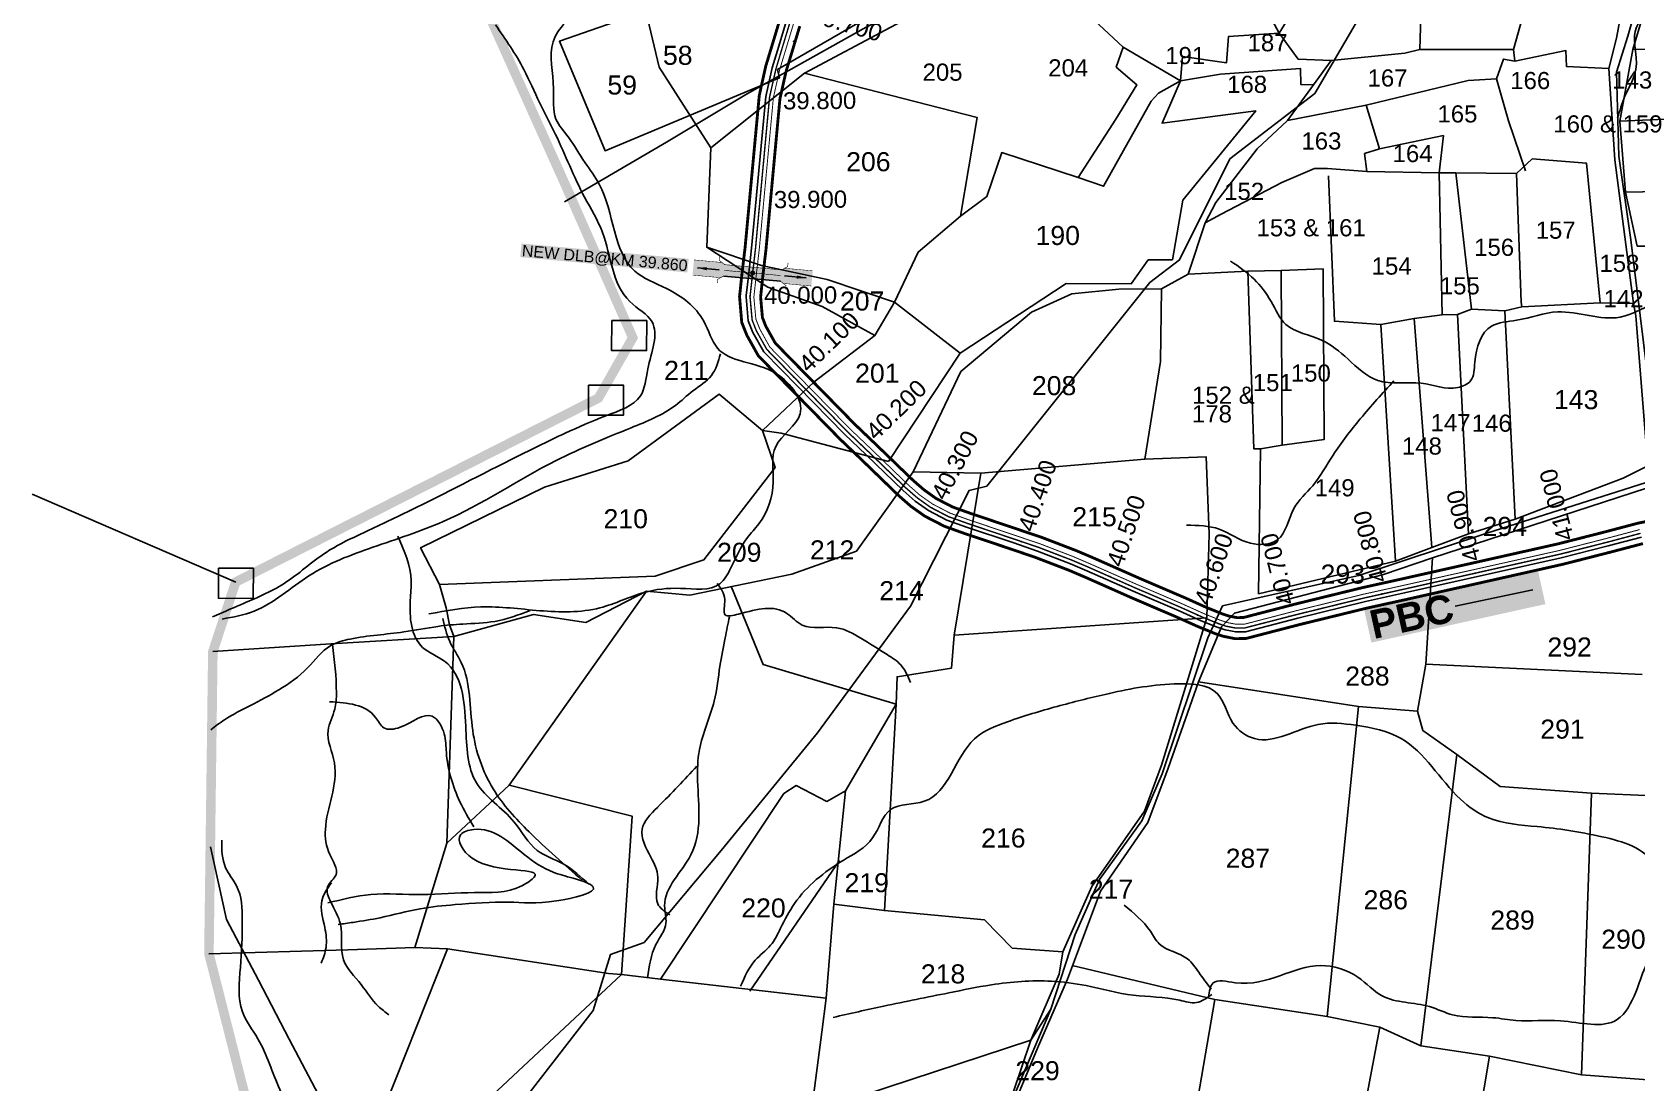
# Model space of a CAD drawing. Header units: inches. Extents: x 200003 to 248779, y 1594258 to 1607376.
# Drawn here: x 203507 to 205191, y 1597214 to 1598317 of the extents above; entities that cross this region are included whole.
import ezdxf
from ezdxf.enums import TextEntityAlignment as Align

# ---------------------------------------------------------------- set-up
doc = ezdxf.new("R2010")
doc.units = ezdxf.units.IN
doc.header["$LTSCALE"] = 15
doc.header["$MEASUREMENT"] = 0
for name, pattern in [('ACAD_ISO02W100', [15, 12, -3]), ('DASHED2', [0.375, 0.25, -0.125]), ('HIDDEN2', [0.1875, 0.125, -0.0625])]:
    doc.linetypes.add(name, pattern=pattern)
for name, color, linetype in [('BOUNDRY STONES', 240, 'Continuous'), ('CANAL1', 7, 'Continuous'), ('CSMark', 72, 'Continuous'), ('PAPER SIZE', 5, 'Continuous'), ('PLOTS', 7, 'Continuous'), ('PLOTS NO', 7, 'Continuous'), ('ROADS', 1, 'Continuous'), ('STREAMS', 4, 'Continuous'), ('STRUCTURE', 5, 'Continuous'), ('text2', 7, 'Continuous'), ('VILLAGE BOUNDRY', 5, 'Continuous')]:
    doc.layers.add(name, color=color, linetype=linetype)
doc.styles.get("Standard").update_dxf_attribs({"font": 'arial.ttf'})
doc.dimstyles.get("Standard").update_dxf_attribs({"dimtxt": 0.18, "dimasz": 0.18, "dimexe": 0.18, "dimexo": 0.0625, "dimgap": 0.09, "dimtad": 0, "dimtih": 1, "dimtoh": 1, "dimdec": 4, "dimzin": 0, "dimdsep": 46, "dimtxsty": 'Standard', "dimcen": 0.09, "dimadec": 0, "dimazin": 0, "dimtfac": 1, "dimtdec": 4, "dimtofl": 0, "dimtmove": 0, "dimatfit": 3, "dimfxl": 1, "dimtolj": 1, "dimtzin": 0, "dimarcsym": 0})

# ---------------------------------------------------------------- blocks, each defined once
blk = doc.blocks.new('DLB')
at = {"layer": 'STRUCTURE'}
h = blk.add_hatch(dxfattribs=at)
h.set_pattern_fill('DOTS', color=6, scale=20, angle=320.37224793, style=0)
h.paths.add_polyline_path([(769699.5, 1706950), (769699.5, 1706934), (769729.1, 1706934), (769732.1, 1706936), (769792.1, 1706936), (769795.1, 1706934), (769824.7, 1706934), (769824.7, 1706950), (769795.1, 1706950), (769792.1, 1706948), (769732.1, 1706948), (769729.1, 1706950)])
at = {"layer": 'STRUCTURE', "color": 6, "const_width": 0.628}
for points in [[(769726.1, 1706956), (769726.1, 1706952), (769732.1, 1706948), (769792.1, 1706948), (769798.1, 1706952), (769798.1, 1706956)], [(769726.1, 1706928), (769726.1, 1706932), (769732.1, 1706936), (769792.1, 1706936), (769798.1, 1706932), (769798.1, 1706928)], [(769732.1, 1706942), (769792.1, 1706942)]]:
    blk.add_lwpolyline(points, dxfattribs=at)
at = {"layer": 'STRUCTURE', "color": 6, "linetype": 'ACAD_ISO02W100', "ltscale": 0.5, "const_width": 0.5}
for points in [[(769699.5, 1706950), (769729.1, 1706950)], [(769795.1, 1706950), (769824.7, 1706950)], [(769699.5, 1706934), (769729.1, 1706934)], [(769795.1, 1706934), (769824.7, 1706934)]]:
    blk.add_lwpolyline(points, dxfattribs=at)
at = {"layer": 'STRUCTURE', "color": 6}
blk.add_lwpolyline([(769732.1, 1706936), (769792.1, 1706936)], dxfattribs=at)
blk.add_lwpolyline([(769732.1, 1706936), (769792.1, 1706936)], dxfattribs=at)
at = {"layer": 'STRUCTURE', "color": 0}
blk.add_circle((769762.1, 1706942), 1.8, dxfattribs=at)
for points in [[(769703.8, 1706942), (769726.7, 1706942)], [(769818.6, 1706942), (769795.7, 1706942)]]:
    blk.add_leader(points, dimstyle='Standard', override={"dimasz": 10, "dimgap": 0.09, "dimtad": 0}, dxfattribs=at)
blk = doc.blocks.new('PBC')
at = {"layer": 'STRUCTURE', "color": 5, "insert": (13.6, 8.7), "char_height": 30, "width": 181.057, "attachment_point": 1, "rotation": 325.6347, "bg_fill": 1, "box_fill_scale": 1.1, "bg_fill_color": 7, "bg_fill_true_color": 16777215, "bg_fill_transparency": 0}
blk.add_mtext('{\\fArial|b1|i0|c0|p34;\\C256;PBC}', dxfattribs=at)
at = {"layer": 'PAPER SIZE'}
blk.add_leader([(148.6, -102.5), (80.6, -54.7)], dimstyle='Standard', override={"dimasz": 40, "dimgap": 0.09, "dimtad": 0, "dimtfill": 2, "dimtfillclr": 5}, dxfattribs=at)

msp = doc.modelspace()

# ---------------------------------------------------------------- linework, layer by layer
at = {"color": 3}
for p in [(204306, 1598307, 4), (204280.3, 1598244), (204263, 1598064), (204260.3, 1598039.8)]:
    msp.add_point(p, dxfattribs=at)
at = {"layer": 'BOUNDRY STONES'}
for points in [[(204115, 1598014.1), (204151.7, 1598014), (204151.6, 1597982.4), (204114.9, 1597982.5)], [(204090.6, 1597946.2), (204127.2, 1597946.2), (204127.2, 1597914.6), (204090.5, 1597914.6)], [(203702.2, 1597754.1), (203738.9, 1597754), (203738.8, 1597722.4), (203702.2, 1597722.5)]]:
    msp.add_lwpolyline(points, close=True, dxfattribs=at)
at = {"layer": 'CANAL1', "color": 200, "const_width": 3}
for points in [[(204292, 1598331.6), (204283.7, 1598304.1), (204276.7, 1598281), (204269.9, 1598250.3), (204255, 1598090.5), (204251.5, 1598061.3), (204249.4, 1598041), (204249.2, 1598038.9), (204251.5, 1598012), (204256.9, 1597998.5), (204268.9, 1597977), (204305.2, 1597940), (204354.6, 1597889.6), (204377.3, 1597867.9), (204416.2, 1597830.3), (204429, 1597819.1), (204443.8, 1597808.6), (204464.2, 1597798.1), (204485.1, 1597790.6), (204533.7, 1597774.3), (204559.5, 1597765.5), (204594, 1597752.3), (204611.2, 1597745), (204659.7, 1597723.5), (204707.8, 1597702.9), (204731.1, 1597692.5), (204748.3, 1597685.5), (204757, 1597682.6), (204769.4, 1597680.1), (204781.1, 1597680.4), (204837, 1597694.9), (204907.7, 1597712.2), (204948.7, 1597721.2), (205113.4, 1597758.2), (205162.8, 1597770.8), (205197.4, 1597779.9)], [(204312.4, 1598323), (204304.8, 1598297.8), (204298, 1598275.4), (204291.6, 1598246.9), (204276.9, 1598088.2), (204273.4, 1598058.9), (204271.3, 1598038.7), (204273.2, 1598017.1), (204276.8, 1598008), (204286.7, 1597990.3), (204320.9, 1597955.4), (204370, 1597905.3), (204392.5, 1597883.8), (204431.1, 1597846.5), (204442.7, 1597836.4), (204455.3, 1597827.4), (204472.9, 1597818.3), (204492.3, 1597811.4), (204540.7, 1597795.1), (204567, 1597786.2), (204602.2, 1597772.7), (204619.9, 1597765.2), (204668.5, 1597743.7), (204716.6, 1597723.1), (204739.7, 1597712.7), (204755.9, 1597706.2), (204762.6, 1597703.9), (204771.3, 1597702.2), (204778.1, 1597702.3), (204831.6, 1597716.2), (204902.7, 1597733.6), (204943.9, 1597742.7), (205108.2, 1597779.6), (205157.3, 1597792.1), (205192.5, 1597801.4), (205211.9, 1597805.3)]]:
    msp.add_lwpolyline(points, dxfattribs=at)
at = {"layer": 'CANAL1', "color": 5, "ltscale": 4}
msp.add_lwpolyline([(204298.4, 1598328.8), (204290.4, 1598302.1), (204283.5, 1598279.2), (204276.8, 1598249.2), (204261.9, 1598089.8), (204258.5, 1598060.5), (204256.3, 1598040.2), (204256.2, 1598038.9), (204258.4, 1598013.6), (204263.2, 1598001.6), (204274.6, 1597981.2), (204310.2, 1597944.9), (204359.5, 1597894.6), (204382.2, 1597873), (204421, 1597835.5), (204433.4, 1597824.6), (204447.5, 1597814.6), (204466.9, 1597804.5), (204487.4, 1597797.3), (204535.9, 1597780.9), (204561.9, 1597772.1), (204596.6, 1597758.8), (204613.9, 1597751.4), (204662.5, 1597729.9), (204710.6, 1597709.4), (204733.8, 1597698.9), (204750.7, 1597692.1), (204758.8, 1597689.3), (204770, 1597687.2), (204780.2, 1597687.4), (204835.3, 1597701.7), (204906.1, 1597719), (204947.2, 1597728.1), (205111.7, 1597765), (205161.1, 1597777.5), (205195.9, 1597786.8)], dxfattribs=at)
at = {"layer": 'CANAL1', "color": 1, "linetype": 'HIDDEN2', "ltscale": 4}
msp.add_lwpolyline([(204302.2, 1598327.3, 1.5, 1.5, 0), (204294.2, 1598300.9, 1.5, 1.5, 0), (204287.4, 1598278.2, 1.5, 1.5, 0), (204280.7, 1598248.6, 1.5, 1.5, 0), (204265.9, 1598089.4, 1.5, 1.5, 0), (204262.5, 1598060.1, 1.5, 1.5, 0), (204260.3, 1598039.8, 1.5, 1.5, 0), (204260.2, 1598038.8, 1.5, 1.5, 0), (204262.4, 1598014.5, 1.5, 1.5, 0), (204266.8, 1598003.3, 1.5, 1.5, 0), (204277.8, 1597983.7, 1.5, 1.5, 0), (204313, 1597947.7, 1.5, 1.5, 0), (204362.3, 1597897.5, 1.5, 1.5, 0), (204384.9, 1597875.9, 1.5, 1.5, 0), (204423.7, 1597838.4, 1.5, 1.5, 0), (204435.9, 1597827.8, 1.5, 1.5, 0), (204449.6, 1597818, 1.5, 1.5, 0), (204468.5, 1597808.2, 1.5, 1.5, 0), (204488.7, 1597801, 1.5, 1.5, 0), (204537.2, 1597784.7, 1.5, 1.5, 0), (204563.2, 1597775.9, 1.5, 1.5, 0), (204598.1, 1597762.5, 1.5, 1.5, 0), (204615.5, 1597755.1, 1.5, 1.5, 0), (204664.1, 1597733.6, 1.5, 1.5, 0), (204712.2, 1597713, 1.5, 1.5, 0), (204735.4, 1597702.6, 1.5, 1.5, 0), (204752.1, 1597695.8, 1.5, 1.5, 0), (204759.8, 1597693.2, 1.5, 1.5, 0), (204770.4, 1597691.2, 1.5, 1.5, 0), (204779.6, 1597691.4, 1.5, 1.5, 0), (204834.3, 1597705.5, 1.5, 1.5, 0), (204905.2, 1597722.9, 1.5, 1.5, 0), (204946.3, 1597732, 1.5, 1.5, 0), (205110.8, 1597768.9, 1.5, 1.5, 0), (205160.1, 1597781.4, 1.5, 1.5, 0), (205195, 1597790.7, 1.5, 1.5, 0)], format="xyseb", dxfattribs=at)
at = {"layer": 'CANAL1', "color": 5, "ltscale": 4, "const_width": 1}
msp.add_lwpolyline([(204305.9, 1598325.7), (204298.1, 1598299.8), (204291.3, 1598277.2), (204284.7, 1598248), (204269.9, 1598089), (204266.5, 1598059.7), (204264.3, 1598039.4), (204264.2, 1598038.8), (204266.3, 1598015.5), (204270.5, 1598005), (204281, 1597986.1), (204315.9, 1597950.5), (204365.1, 1597900.3), (204387.7, 1597878.8), (204426.4, 1597841.4), (204438.3, 1597830.9), (204451.7, 1597821.5), (204470.1, 1597811.9), (204490, 1597804.8), (204538.5, 1597788.5), (204564.6, 1597779.7), (204599.6, 1597766.2), (204617.1, 1597758.7), (204665.7, 1597737.3), (204713.8, 1597716.7), (204736.9, 1597706.3), (204753.5, 1597699.6), (204760.8, 1597697.1), (204770.7, 1597695.2), (204779.1, 1597695.3), (204833.3, 1597709.4), (204904.3, 1597726.8), (204945.4, 1597735.9), (205109.9, 1597772.7), (205159.1, 1597785.3), (205194, 1597794.6)], dxfattribs=at)
at = {"layer": 'PLOTS'}
for points in [[(205798.2, 1598196.7), (205786.3, 1598188.2), (205693.4, 1598126), (205688.7, 1598135.5), (205686.6, 1598177.7), (205664.6, 1598180.3), (205396, 1598181.7), (205391.9, 1598153.1), (205389.2, 1598092), (205191.5, 1598092.1), (205179.3, 1598148.8), (205173.2, 1598223.4), (205187, 1598298.4), (205211.9, 1598383.6), (205234.2, 1598461.1), (205279.8, 1598527.6), (205302, 1598542.7), (205512.7, 1598530)], [(205154.2, 1598522.3), (205171.9, 1598508.8), (205178.2, 1598472.9), (205190.8, 1598424.5), (205169.6, 1598310.4), (205161.6, 1598278.6), (205167.8, 1598182.7), (205187.5, 1598032)], [(204412, 1598033.3), (204480.6, 1597979.7), (204592.1, 1598052.8), (204660.4, 1598052.7), (204678.2, 1598077.9), (204703.5, 1598077.8), (204714.4, 1598140.2), (204791.1, 1598234.2), (204692.8, 1598221.1), (204711.9, 1598265.6), (204754.1, 1598272.5), (204837.9, 1598278.6), (204838.2, 1598261.9), (204851.6, 1598261.5), (204870.2, 1598287), (204947.4, 1598294.7), (204963.4, 1598298.4), (205061.7, 1598298.5), (205079.6, 1598362.6), (205076.7, 1598392.6), (204965.9, 1598393.3), (204970.2, 1598479.1)], [(204870.2, 1598287), (204835.5, 1598288.4), (204815.5, 1598315.5), (204836, 1598348.5), (204827.6, 1598397.4), (204814.7, 1598415.6), (204790.9, 1598406.4), (204773.1, 1598385.7), (204772.6, 1598351.6), (204796.7, 1598351.1), (204815.5, 1598315.5)], [(204317.2, 1598273.7), (204498.6, 1598370.4), (204565.3, 1598391.4), (204570.5, 1598394.4), (204595.4, 1598391), (204595.6, 1598346), (204601.2, 1598348)], [(204965.9, 1598393.3), (204965.5, 1598367.8), (204963.4, 1598298.4)], [(203696.3, 1597666.5), (203820.1, 1597674.8), (203949.2, 1597682.5), (203944.7, 1597694.5), (203941.2, 1597712.5), (203934.3, 1597737), (203914.4, 1597775.5), (204044.3, 1597839.3), (204132.2, 1597866.7), (204227.8, 1597936.7), (204273.4, 1597898.5), (204327.4, 1597949.7), (204391.3, 1597998.2), (204412, 1598033.3), (204436.7, 1598085.9), (204481.1, 1598123.6), (204508.8, 1598144.1), (204524.4, 1598190.3), (204604.7, 1598164), (204631.3, 1598154.9), (204681.2, 1598244.1), (204688.8, 1598252.6), (204711.9, 1598265.6), (204651.7, 1598300.9), (204601.2, 1598348)], [(204412, 1598033.3), (204341.2, 1598057.2), (204272.2, 1598071.7), (204214.8, 1598091), (204219.1, 1598195.3), (204164.8, 1598279.8), (204150.8, 1598338.6), (204060.1, 1598307.1), (204108.1, 1598192.3), (204291.2, 1598268.9), (204289.1, 1598277.4), (204385, 1598332.9)], [(204711.9, 1598265.6), (204714.3, 1598291.2), (204760.5, 1598284.6), (204762.4, 1598312), (204815.5, 1598315.5)], [(204651.7, 1598300.9), (204644.6, 1598280.1), (204666.1, 1598261.5), (204644.1, 1598225.4), (204604.7, 1598164)], [(204906.8, 1598240.2), (205014, 1598265.8), (205043.9, 1598267.6), (205051.1, 1598288.5), (205063.1, 1598286.2), (205061.7, 1598298.5)], [(205402.9, 1598299.3), (205187, 1598298.4)], [(205063.1, 1598286.2), (205116.6, 1598297.3), (205117.4, 1598280.6), (205161.6, 1598278.6)], [(204481.1, 1598123.6), (204498.6, 1598227.2), (204317.2, 1598273.7), (204219.1, 1598195.3)], [(205043.9, 1598267.6), (205056.3, 1598223.5), (205074.3, 1598171.2)], [(204738, 1598116.4), (204749.3, 1598138), (204792.5, 1598194.4), (204824.4, 1598224), (204851.6, 1598261.5)], [(204824.4, 1598224), (204906.8, 1598240.2), (204921.1, 1598194.1)], [(205173.2, 1598223.4), (205396.1, 1598233.1)], [(204983.5, 1598169.2), (204988.1, 1598208.1), (204921.1, 1598194.1), (204905.3, 1598189.2), (204907.5, 1598170.5), (204983.5, 1598169.2)], [(205152.4, 1598032.6), (205138.2, 1598179.3), (205081.3, 1598183.6), (205064.8, 1598168.3), (205069.7, 1598033.2), (205070.3, 1598028.5)], [(204907.5, 1598170.5), (204866.2, 1598173.7), (204852.7, 1598173.7), (204818.3, 1598158.8), (204754.9, 1598125.7), (204738, 1598116.4), (204720, 1598062.6)], [(204793.9, 1597727.3), (204937.7, 1597761.3), (204975.8, 1597775.7), (205014.4, 1597790), (205063.2, 1597805.5), (205176.7, 1597848.7), (205202.6, 1597861.5), (205190.1, 1598019), (205187.5, 1598032), (205152.4, 1598032.6), (205070.3, 1598028.5), (205052.4, 1598024.2), (205017.4, 1598025.9), (205002.8, 1598020.5), (204986.6, 1598020), (204957.4, 1598016.3), (204922.3, 1598009.9), (204873.7, 1598013.3), (204867.4, 1598165.8)], [(204986.6, 1598020), (204983.5, 1598169.2), (205001.1, 1598169.2)], [(205064.8, 1598168.3), (205001.1, 1598169.2), (205017.4, 1598025.9)], [(205391.9, 1598153.1), (205179.3, 1598148.8)], [(204214.8, 1598091), (204279, 1598049.2), (204335.8, 1598028.7), (204391.3, 1597998.2)], [(204535.9, 1597202.8), (204555, 1597258.8), (204584.8, 1597328), (204588.6, 1597351.3), (204618.9, 1597419.9), (204674.2, 1597499.2), (204692.1, 1597547.3), (204739.8, 1597701.9), (204742.3, 1597790.2), (204739.1, 1597870.8), (204674.5, 1597868.4), (204690.9, 1597971.1), (204692, 1598047.4), (204720, 1598062.6), (204782.8, 1598065.9), (204817.6, 1598066.6), (204861.8, 1598068.2), (204863, 1597889.2), (204818.9, 1597883.3), (204796, 1597879.2), (204793.9, 1597727.3)], [(204796, 1597879.2), (204789, 1597879.5), (204782.8, 1598065.9)], [(204817.6, 1598066.6), (204818.9, 1597883.3)], [(203949.2, 1597682.5), (204032.8, 1597705.4), (204087.8, 1597697), (204151.5, 1597730), (204197.1, 1597725.8), (204304, 1597747.7), (204371.9, 1597772.1), (204431.5, 1597855.1), (204481.3, 1597960.4), (204555.6, 1598022.9), (204598.1, 1598041.9), (204647.2, 1598046.9), (204692, 1598047.4)], [(204975.8, 1597775.7), (204957.4, 1598016.3)], [(205002.8, 1598020.5), (205014.4, 1597790)], [(205063.2, 1597805.5), (205052.4, 1598024.2)], [(204922.3, 1598009.9), (204937.7, 1597761.3)], [(204405.4, 1597866.1), (204480.6, 1597979.7)], [(203934.3, 1597737), (204160.7, 1597745.6), (204211.7, 1597762.9), (204286.7, 1597859.7), (204273.4, 1597898.5)], [(204273.4, 1597898.5), (204292.9, 1597895.8), (204405.4, 1597866.1)], [(204431.5, 1597855.1), (204502.6, 1597854), (204674.5, 1597868.4)], [(204502.6, 1597854), (204474.6, 1597683.9), (204739.8, 1597701.9)], [(204515.6, 1597139.3), (204562, 1597250.3), (204593.6, 1597322.9), (204628, 1597415.1), (204677.7, 1597487.3), (204699, 1597544.1), (204731.1, 1597634.9), (204755.2, 1597692.4), (204768.7, 1597706.8), (204925.2, 1597747.4), (204976.6, 1597764.8), (205201.1, 1597838.1)], [(204898.9, 1597608.9), (204960.8, 1597603.9), (204969.5, 1597653.2), (204976.6, 1597764.8)], [(204007.3, 1597526.2), (204151.5, 1597730)], [(204240.7, 1597734.1), (204274.1, 1597653), (204413.5, 1597611.3)], [(203908.5, 1597356), (203941.8, 1597465.6), (203949.2, 1597682.5)], [(204474.6, 1597683.9), (204471.5, 1597649), (204414.6, 1597640.2), (204413.5, 1597611.3), (204401.2, 1597394.8), (204506.2, 1597385.2), (204535.5, 1597355.3), (204588.6, 1597351.3)], [(204969.5, 1597653.2), (205196.7, 1597642.6)], [(204866, 1597283.6), (204898.9, 1597608.9), (204731.1, 1597634.9)], [(204166.3, 1597322.8), (204295.7, 1597517.6), (204308.6, 1597525.9), (204340.8, 1597509.3), (204360.4, 1597520.5), (204413.5, 1597611.3)], [(204960.8, 1597603.9), (204966.3, 1597583.9), (205002, 1597558.4), (205047.5, 1597524.9), (205143.4, 1597518), (205209, 1597515.3)], [(204964.3, 1597252.9), (205002, 1597558.4)], [(203941.8, 1597465.6), (204007.3, 1597526.2)], [(204007.3, 1597526.2), (204136.4, 1597493.9), (204125.3, 1597327.7)], [(204360.4, 1597520.5), (204348.3, 1597401.6)], [(205143.4, 1597518), (205133, 1597222.2), (205235, 1597214.6)], [(204259.9, 1597310.2), (204354.2, 1597447.2)], [(204401.2, 1597394.8), (204348.3, 1597401.6), (204340.2, 1597302.9), (204335.4, 1597267.2), (204322.2, 1597165.7), (204318.2, 1597128.9), (204273.5, 1597123.9), (204268.6, 1597050.6), (204272.5, 1597026.3), (204286.7, 1596924.5), (204385.2, 1596908.2), (204388.6, 1596904.6), (204429.4, 1596887.1), (204456.6, 1597017.8)], [(203692.2, 1597349.4), (203838.1, 1597353.7), (203908.5, 1597356), (203942.7, 1597354.5), (204111.6, 1597328.8), (204125.3, 1597327.7), (204166.3, 1597322.8), (204340.2, 1597302.9)], [(204272.5, 1597026.3), (204227.7, 1597028.7), (204165.7, 1597032), (204047.1, 1597037.8), (203986.3, 1597040), (203928.4, 1597040.5), (203951.3, 1597135.9), (203877.6, 1597190.7), (203942.7, 1597354.5)], [(203951.3, 1597135.9), (203984.2, 1597195.6), (204125.3, 1597327.7)], [(204866, 1597283.6), (204748, 1597301.4), (204598.2, 1597337)], [(204717.6, 1597104), (204730.3, 1597197.6), (204748, 1597301.4)], [(204866, 1597283.6), (204921.4, 1597272.5), (204890.5, 1597109.8)], [(205133, 1597222.2), (205036.5, 1597241.8), (204964.3, 1597252.9), (204921.4, 1597272.5)], [(205036.5, 1597241.8), (205019.5, 1597142.4), (205007.4, 1597076.6)]]:
    msp.add_lwpolyline(points, dxfattribs=at)
at = {"layer": 'ROADS'}
for points in [[(204065.3, 1598138.5), (204172.6, 1598201.4), (204256.5, 1598251.7), (204382, 1598321.8), (204568.3, 1598412.5), (204660, 1598483.8), (204688.9, 1598508.6), (204717.9, 1598517.5), (204754, 1598519.9), (204810.6, 1598503), (204842.3, 1598488.1), (204958.1, 1598489.9), (205050.6, 1598482.7), (205099.2, 1598482.9), (205159, 1598533.6), (205184.7, 1598534.9), (205183.8, 1598598.9), (205170.7, 1598636.8), (205174.7, 1598707.8), (205182.9, 1598814.1), (205177.2, 1598892.9), (205156.9, 1598999.5), (205147.4, 1599010.6), (205155.7, 1599153)], [(205184.7, 1598534.9), (205178.2, 1598517.8), (205201.1, 1598381.9), (205181.6, 1598312.6), (205169.6, 1598274.7), (205172.2, 1598186.6), (205184.9, 1598098.6), (205201.2, 1597965.5), (205205, 1597867.3), (205206.5, 1597791.4), (205204.4, 1597707.1), (205206.4, 1597627.6), (205215.8, 1597485.4), (205225.7, 1597372.8), (205236, 1597266.6), (205245.8, 1597105.3), (205251.1, 1596929.6), (205252.6, 1596828.8), (205232.4, 1596712.8), (205220.5, 1596607.6), (205210.9, 1596541.3), (205196, 1596467.4), (205194.9, 1596330.4), (205201.3, 1596221.2)], [(203815.4, 1596873.2), (203917.9, 1597042.7), (203995.9, 1597161.2), (204095.7, 1597289.8), (204113.7, 1597348.7), (204148.9, 1597361.4), (204229.9, 1597457.7), (204331.1, 1597581.4), (204428.7, 1597714.3), (204490.2, 1597835.8), (204508.9, 1597840.3), (204680, 1598053.8), (204711.1, 1598077.6), (204763.8, 1598183.6), (204853, 1598252.4), (204900.4, 1598333.2), (204905.6, 1598445.3), (204902.7, 1598491)], [(204100.9, 1596350.2), (204156.9, 1596455.3), (204205.6, 1596591.3), (204249.7, 1596712.5), (204359.1, 1596865.5), (204418.7, 1596961.3), (204460.5, 1597037.1), (204520.1, 1597159.3), (204576, 1597291.4), (204601.6, 1597369.5), (204627, 1597427.3), (204671.4, 1597488.9), (204692.8, 1597538.1), (204740.9, 1597681), (204756.2, 1597714.6), (204787.2, 1597721.6), (204899.1, 1597746.5), (205033.7, 1597790.8), (205208.5, 1597846.6)], [(204176.1, 1596735.2), (204122.3, 1596822.9), (204005.9, 1596954.8), (203935.3, 1597031.4), (203893.9, 1597077.6), (203841.3, 1597137.1), (203776.3, 1597259.8), (203744.2, 1597321.6), (203710.8, 1597385.5), (203693.8, 1597461.5)], [(203796.2, 1596857.1), (203954, 1597011.1), (203986.3, 1597040), (204171.2, 1597115.8), (204378.4, 1597200.5), (204555, 1597258.8), (204576, 1597291.4)]]:
    msp.add_lwpolyline(points, dxfattribs=at)
at = {"layer": 'STREAMS'}
for points in [[(206158.6, 1599218.8), (206198.7, 1599250.6), (206262.5, 1599269.2), (206315.7, 1599290.9), (206362.1, 1599333.3), (206374.1, 1599358.3), (206373.6, 1599398.9), (206330.4, 1599404), (206272.8, 1599391.7), (206184.6, 1599368.8), (206093.2, 1599357.1), (205917.6, 1599298.7), (205858.2, 1599288.2), (205761.9, 1599289.7), (205684.3, 1599261.8), (205588.5, 1599243.2), (205507.2, 1599231.6), (205414.5, 1599188), (205381.6, 1599146.7), (205345.2, 1599098.1), (205271.9, 1599062), (205203.7, 1599049), (205168.6, 1599048.5), (205114.2, 1599040.5), (205050.2, 1599060), (205001.4, 1599058.8), (204927.5, 1599025.9), (204860.5, 1598984.8), (204817.2, 1598939.3), (204802.2, 1598911.2), (204752.6, 1598856.9), (204638.4, 1598777.5), (204595.8, 1598725.1), (204548.1, 1598695.2), (204505.5, 1598643.4), (204491.6, 1598609.1), (204467.8, 1598574.7), (204455.2, 1598549.2), (204422, 1598506.1), (204392.5, 1598479.9), (204333.4, 1598426.6), (204299.6, 1598409.2), (204259.5, 1598399.3), (204224.5, 1598380.6), (204200.7, 1598383.2), (204153.1, 1598357), (204086.8, 1598340.3), (204053.5, 1598306.7), (204054, 1598257.3), (204056.5, 1598225.4), (204069.5, 1598206.6), (204087, 1598179.7), (204101.9, 1598157.2), (204139.3, 1598065.9), (204172.4, 1598047.7), (204211.7, 1598013.2), (204226, 1597985.1), (204287.9, 1597958.1), (204312.8, 1597916.1), (204287.1, 1597881.8), (204284.5, 1597844.9), (204269.4, 1597800.6), (204257.4, 1597786.2), (204239.8, 1597753.8), (204228.5, 1597737.8), (204187.2, 1597732.9), (204149, 1597728.6), (204102.7, 1597712.5), (204039.5, 1597709.5), (203977.6, 1597713.4), (203923.2, 1597706.1)], [(205513.6, 1598651.5), (205445.8, 1598634.1), (205387.2, 1598623.8), (205375.5, 1598599.8), (205365, 1598576.4), (205353.2, 1598536.1), (205335.5, 1598512.1), (205301.6, 1598488.1), (205248.8, 1598428.4), (205222, 1598396.6), (205209.5, 1598351.8), (205189.3, 1598317.3), (205190.4, 1598279.9), (205178.6, 1598249.4), (205170.8, 1598226.6)], [(203993, 1598324.3), (204022.8, 1598277.5), (204039.3, 1598242.7), (204056, 1598209.4), (204086.5, 1598143.5), (204105.4, 1598106.3), (204134.1, 1598033.9), (204157.3, 1598012.6), (204152.9, 1597963.2), (204145.2, 1597935), (204108.9, 1597914), (204066.3, 1597895.8), (204009.3, 1597868.1), (203895.5, 1597810.8), (203848.4, 1597788.5), (203815.2, 1597770.7), (203771.2, 1597738.1), (203725.4, 1597715.8), (203695.8, 1597702.9)], [(205333.4, 1598011.9), (205277.7, 1598026.7), (205215.4, 1598033.5), (205173.5, 1598017.6), (205108, 1598023.1), (205064.8, 1598014.3), (205038.5, 1598008.2), (205021, 1597970.4), (205016.5, 1597950.8), (205003.1, 1597943.7), (204964.8, 1597948.2), (204919.2, 1597951), (204887.6, 1597973.8), (204860.1, 1597993.4), (204822.7, 1598010), (204807.1, 1598034.1), (204789.4, 1598057.3), (204764.5, 1598076.5)], [(203706.1, 1597700.7), (203739.8, 1597709.1), (203797.2, 1597746.1), (203864.1, 1597776), (203938.1, 1597803.1), (204056.7, 1597867.1), (204135.3, 1597901.4), (204181.9, 1597925), (204200.3, 1597940.2), (204219.6, 1597956.3), (204229.1, 1597979.1)], [(204936.1, 1597950.9), (204900.8, 1597910.9), (204872.2, 1597872.7), (204850.8, 1597840.7), (204831.1, 1597816.7), (204813.7, 1597783.8), (204785.6, 1597780.3), (204752.7, 1597795.1), (204718.4, 1597799.2)], [(203890.6, 1597787.8), (203904.5, 1597740.9), (203903.5, 1597720.6), (203916.5, 1597671), (203939.5, 1597656.5), (203961.8, 1597588.4), (203973, 1597528.8), (204012.6, 1597487.7), (204036.9, 1597457.9), (204063.9, 1597443.8), (204091.3, 1597422.1)], [(204225.6, 1597738), (204233.7, 1597721.3), (204234.1, 1597705), (204248.1, 1597705.9), (204298.8, 1597706.7), (204315, 1597694.4), (204351.1, 1597691.6), (204376.4, 1597680.7), (204404, 1597663.5), (204418.4, 1597652.6), (204428.7, 1597634.1)], [(204029.4, 1597709.7), (203992.4, 1597698.3), (203958.8, 1597695.5), (203932.6, 1597693), (203896.8, 1597687.2), (203840.4, 1597679.7), (203820, 1597672.8), (203795.7, 1597649.4), (203765.5, 1597626.4), (203735.7, 1597609.9), (203708.6, 1597595.1), (203694.2, 1597584.4)], [(204084.1, 1597426.6), (204028.3, 1597477.3), (203990.6, 1597522.4), (203969.1, 1597583.8), (203957, 1597655.2), (203944.9, 1597677.3), (203937.8, 1597701.2)], [(204238.6, 1597703.2), (204234.1, 1597681.1), (204228.6, 1597651.3), (204222.6, 1597614.7), (204207.1, 1597563.7), (204205.2, 1597530.8), (204198.2, 1597453.3), (204170.5, 1597399.6), (204171.9, 1597381.6), (204161.4, 1597359), (204152.7, 1597324.3)], [(203821.9, 1597674.1), (203826, 1597623.3), (203824.3, 1597606.2), (203817.2, 1597583.9), (203823.9, 1597549.8), (203814.4, 1597480), (203819.1, 1597453.5), (203825.6, 1597432.4), (203816.8, 1597419.7), (203819.9, 1597404.2), (203830.2, 1597380.5), (203833.5, 1597343.2), (203852, 1597317), (203869.9, 1597294.4), (203881.2, 1597285.4)], [(204250.3, 1597315.4), (204265.7, 1597342.7), (204281.7, 1597358.3), (204292.3, 1597376.3), (204306.9, 1597402.1), (204358, 1597447.4), (204388.9, 1597471), (204407.8, 1597500.8), (204443.1, 1597509.5), (204495.8, 1597575), (204530.3, 1597592.9), (204582.5, 1597609), (204633, 1597621.7), (204705.4, 1597632.6), (204750.9, 1597622.3), (204767.1, 1597591.5), (204789.8, 1597575.2), (204856.5, 1597590.1), (204896.1, 1597589.2), (204943.6, 1597575.4), (205006, 1597511.6), (205035.3, 1597492.1), (205086.5, 1597482.9), (205154.3, 1597472.2), (205207.3, 1597442.7), (205214.4, 1597406.7), (205227.2, 1597392.1), (205237.7, 1597373.9), (205302.1, 1597364.9), (205355.9, 1597368.5), (205404.4, 1597401.7), (205437.8, 1597425.2), (205499.7, 1597450.4), (205506.3, 1597437.6), (205493.7, 1597408.3), (205466.8, 1597385.8), (205451.7, 1597375.9), (205491.7, 1597407.7), (205506.5, 1597430.7), (205524.5, 1597437), (205547.5, 1597422.1), (205558.3, 1597401.6)], [(203970.1, 1597482.8), (203955.7, 1597509), (203941.4, 1597560.9), (203939.2, 1597580.2), (203926.7, 1597598.7), (203892.8, 1597587.1), (203875.7, 1597586.7), (203867.1, 1597597.5), (203818.9, 1597613.9)], [(204204.4, 1597546.3), (204163.1, 1597503.1), (204146.8, 1597480.1), (204156.2, 1597450.7), (204163.4, 1597429.9), (204163.3, 1597401.9), (204175.9, 1597390.2)], [(203817, 1597402.7), (203862.1, 1597411.6), (203915.3, 1597411.5), (203970.8, 1597413.6), (204021.3, 1597421.1), (204033.5, 1597429.7), (203968.6, 1597449.7), (203956.5, 1597474.5), (203970.1, 1597479.9), (204023.2, 1597453.6), (204053.4, 1597435), (204074.6, 1597428.7), (204095.7, 1597419.6), (204056.9, 1597404.8), (204006.4, 1597403.6), (203950.5, 1597401), (203913.9, 1597396.6), (203872, 1597387.3), (203843.6, 1597382.4), (203827.8, 1597380.2)], [(203705.6, 1597468.8), (203709.7, 1597439.7), (203721.2, 1597420.7), (203727.2, 1597384.2), (203725.2, 1597335.2), (203727.4, 1597288.5), (203743.5, 1597260.3), (203766.5, 1597206.9), (203780.8, 1597175.9), (203789.9, 1597132.9), (203791.2, 1597091.8), (203798.5, 1597065.9), (203793.8, 1597026.3), (203795.2, 1597006), (203803.9, 1596984.7), (203805.7, 1596949.6), (203809.3, 1596922.8), (203800.9, 1596910.3)], [(203820.7, 1597423.9), (203810.7, 1597405), (203813.8, 1597377), (203815.1, 1597355.9), (203810.1, 1597339.6)], [(204744.4, 1597312.2), (204731.2, 1597330), (204719.5, 1597344), (204689.8, 1597359.8), (204680.4, 1597373), (204653, 1597400.3)], [(205246.3, 1597368.9), (205213, 1597355.6), (205199.7, 1597335.1), (205190, 1597309.2), (205170.4, 1597280.4), (205110.9, 1597279.1), (205064.2, 1597279.4), (205039.9, 1597282.3), (204997.7, 1597285.3), (204973.5, 1597293.9), (204923.8, 1597305.2), (204898.3, 1597324.7), (204859.2, 1597337.1), (204769.3, 1597319), (204746.4, 1597318.8), (204741.5, 1597303.7)], [(204347.3, 1597282.6), (204400.6, 1597294.5), (204468.8, 1597308.4), (204513.5, 1597316.8), (204576.8, 1597320.6), (204612.9, 1597316), (204662.5, 1597305.9), (204711.2, 1597300.7), (204728.7, 1597298.2), (204744.8, 1597306.7)]]:
    msp.add_spline(points, degree=3, dxfattribs=at)
at = {"layer": 'text2', "color": 2, "linetype": 'Continuous'}
msp.add_point((204270.7, 1598140.3), dxfattribs=at)
at = {"layer": 'text2', "color": 3, "linetype": 'Continuous'}
for p in [(204306, 1597954.9), (204376.6, 1597883.8), (204451.2, 1597817.2), (204544.9, 1597782.1), (205118.9, 1597770.9), (204638, 1597745.2), (205021.2, 1597748.8), (204923.4, 1597726.9), (204729.8, 1597705.1), (204826, 1597703.4)]:
    msp.add_point(p, dxfattribs=at)
at = {"layer": 'VILLAGE BOUNDRY', "linetype": 'DASHED2', "ltscale": 8, "const_width": 10}
msp.add_lwpolyline([(203768.8, 1597048.2), (203692.2, 1597349.4), (203696.3, 1597666.5), (203720.3, 1597739.6), (204101.1, 1597932.7), (204137.1, 1597996), (204065.3, 1598158.7), (203967.8, 1598375.3), (203965.5, 1598385), (203887.5, 1598388.2), (203901.5, 1598488.9), (203947.6, 1598768), (203961.9, 1598861.1), (203916.1, 1598946), (204055.2, 1599101.1), (204067.9, 1599236.5), (204076.3, 1599460.8), (203803.2, 1599695.4)], dxfattribs=at)
at = {"layer": 'VILLAGE BOUNDRY'}
msp.add_lwpolyline([(203720.3, 1597739.6), (203506.6, 1597831.7)], dxfattribs=at)

# ---------------------------------------------------------------- block references
at = {"layer": 'PAPER SIZE', "rotation": 46.83176126027514}
msp.add_blockref('PBC', (204905.3, 1597693, -8), dxfattribs=at)
at = {"layer": 'STRUCTURE', "color": 0, "rotation": 354.7464586298767}
msp.add_blockref('DLB', (-718558.6, -31225.8), dxfattribs=at)

# ---------------------------------------------------------------- texts
at = {"layer": 'CSMark', "color": 1}
for s, rotation, p in [('39.700', 343.8899, (204324.3, 1598336.5, -3)), ('39.800', 0.432, (204294.8, 1598244.6)), ('39.900', 0.432, (204285.2, 1598140.9)), ('40.000', 0.432, (204274.8, 1598040.4)), ('40.100', 44.4248, (204315.5, 1597964.6)), ('40.200', 44.4248, (204386.1, 1597893.5)), ('40.300', 62.5366, (204457.4, 1597828.2)), ('40.400', 71.3094, (204549.5, 1597793.8)), ('41.000', 104.5432, (205116.5, 1597783.3)), ('40.500', 71.3094, (204642.6, 1597756.9)), ('40.900', 104.5432, (205018.8, 1597761.2)), ('40.800', 104.5432, (204921, 1597739.3)), ('40.600', 71.3094, (204734.5, 1597716.8)), ('40.700', 104.5432, (204823.6, 1597715.8))]:
    msp.add_text(s, height=18, rotation=rotation, dxfattribs=at).set_placement(p, align=Align.MIDDLE_LEFT)
at = {"layer": 'PLOTS NO'}
for s, p in [('58', (204184.3, 1598292.4)), ('59', (204126, 1598261.2))]:
    msp.add_text(s, height=20, dxfattribs=at).set_placement(p, align=Align.MIDDLE_CENTER)
for s, height, p in [('191', 18, (204696.1, 1598283.1)), ('187', 18, (204782.5, 1598296.6)), ('205', 18, (204441.3, 1598265.7)), ('204', 18, (204573.2, 1598270.2)), ('168', 18, (204761, 1598252.9)), ('167', 18, (204908.4, 1598259.6)), ('166', 18, (205058.2, 1598256.9)), ('143', 18, (205165.3, 1598257.5)), ('165', 18, (204981.8, 1598221.9)), ('160 & 159', 18, (205103.4, 1598211.4)), ('163', 18, (204839, 1598193.5)), ('164', 18, (204934.7, 1598180.3)), ('206', 20, (204361.1, 1598170.7)), ('152', 18, (204757.9, 1598140.6)), ('190', 20, (204559.9, 1598093.3)), ('153 & 161', 18, (204791.9, 1598102.4)), ('157', 18, (205084.9, 1598099.9)), ('156', 18, (205020.3, 1598081.9)), ('154', 18, (204912.7, 1598062.2)), ('158', 18, (205151.8, 1598065.1)), ('155', 18, (204984.3, 1598041.5)), ('142', 18, (205156.2, 1598028)), ('207', 20, (204354.6, 1598024.5)), ('211', 20, (204170, 1597951.7)), ('201', 20, (204370.5, 1597948.8)), ('150', 18, (204827.9, 1597949.9)), ('208', 20, (204556.1, 1597935.7)), ('152 & ', 18, (204724.2, 1597926.7)), ('151', 18, (204787.9, 1597939.9)), ('143', 20, (205104.1, 1597921)), ('178', 18, (204724.1, 1597907.1)), ('147', 18, (204974.6, 1597897.8)), ('146', 18, (205017.8, 1597897.3)), ('148', 18, (204944.5, 1597873.3)), ('149', 18, (204852.9, 1597829.5)), ('210', 20, (204106.4, 1597796)), ('215', 20, (204598.5, 1597798.1)), ('294', 20, (205029.2, 1597787.9)), ('209', 20, (204225.6, 1597760.8)), ('212', 20, (204323.1, 1597763.3)), ('293', 20, (204859.1, 1597737.9)), ('214', 20, (204395.9, 1597720.5)), ('292', 20, (205097.2, 1597661.4)), ('288', 20, (204885, 1597630.9)), ('291', 20, (205089.7, 1597575.2)), ('216', 20, (204502.8, 1597460.9)), ('287', 20, (204759.5, 1597439.7)), ('219', 20, (204359.4, 1597414)), ('217', 20, (204615.8, 1597407.2)), ('220', 20, (204251, 1597387.5)), ('286', 20, (204904.2, 1597396.1)), ('289', 20, (205037.3, 1597374.8)), ('290', 20, (205153.7, 1597354.7)), ('218', 20, (204439.5, 1597318.3)), ('229', 20, (204538.7, 1597216.7))]:
    msp.add_text(s, height=height, dxfattribs=at).set_placement(p)
at = {"layer": 'STRUCTURE', "color": 5, "insert": (204021.4, 1598093.6, -1.2), "char_height": 12, "width": 173.793, "attachment_point": 1, "rotation": 354.7465, "bg_fill": 1, "box_fill_scale": 1.1, "bg_fill_color": 7, "bg_fill_true_color": 16777215, "bg_fill_transparency": 0}
msp.add_mtext('NEW DLB@KM 39.860', dxfattribs=at)

doc.saveas('drawing.dxf')
